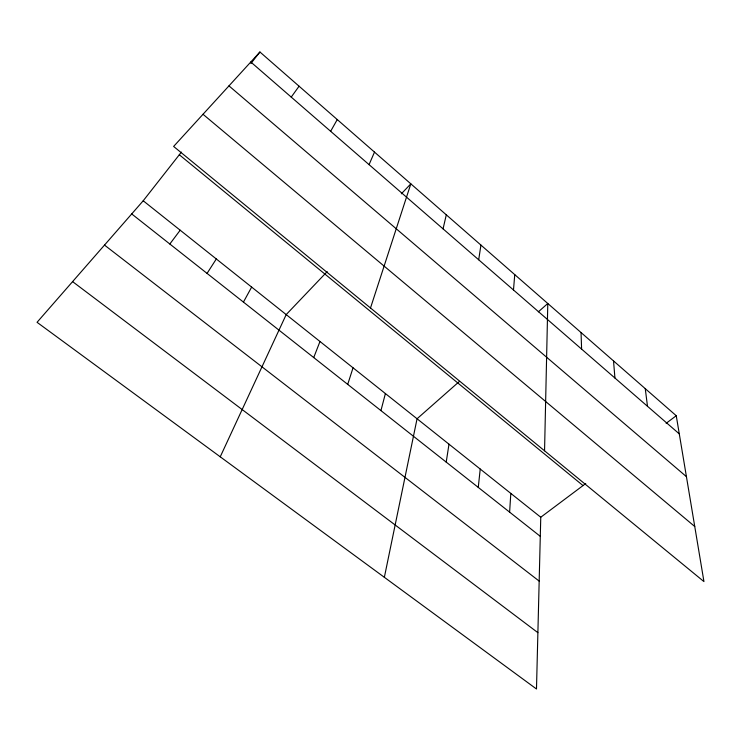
<?xml version="1.0" encoding="UTF-8"?>
<svg xmlns="http://www.w3.org/2000/svg" width="741" height="741" viewBox="0 0 741 741"><rect width="100%" height="100%" fill="white"/><g stroke="black" fill="none" stroke-linecap="round" stroke-linejoin="round"><path stroke-width="1.11" d="M544.552 450.806L547.794 303.495L538.355 311.822M585.751 483.54L540.763 517.237L536.484 689L37.05 322.307L143.208 200.774L181.397 152.1M509.613 512.142L510.818 493.404M513.485 289.981L514.754 274.633M478.26 487.402L480.233 469.053M478.695 259.785L480.937 245.086M446.212 462.115L448.99 444.183M384.357 577.313L417.063 418.767L459.411 381.42M443.053 228.849L446.304 214.834M380.939 410.607L385.394 393.564M347.714 384.384L353.04 367.805M370.5 307.987L410.838 183.842L401.335 193.818M313.73 357.57L319.982 341.49M369.064 164.632L374.501 152.1M220.244 456.808L286.193 314.601L327.179 271.604M243.437 302.096L251.644 287.1M330.643 131.296L337.257 119.56M207.063 273.392L216.316 258.97M291.241 97.09L299.077 86.206M169.828 244.011L180.183 230.21M250.893 63.504L259.924 52L676.255 415.729L703.95 581.602L173.626 146.44L259.924 52M666.122 423.324L676.255 415.729M72.59 281.617L537.883 632.666M104.5 245.086L539.17 581.101M131.713 213.936L540.291 536.345M143.208 200.774L540.763 517.237M179.303 154.758L583.028 485.577M203.015 114.281L694.752 526.508M228.969 85.873L686.435 476.667M250.791 61.994L679.284 433.883M645.254 388.636L647.495 406.29M613.52 360.923L614.937 378.03M581.046 332.552L581.602 349.094"/></g></svg>
